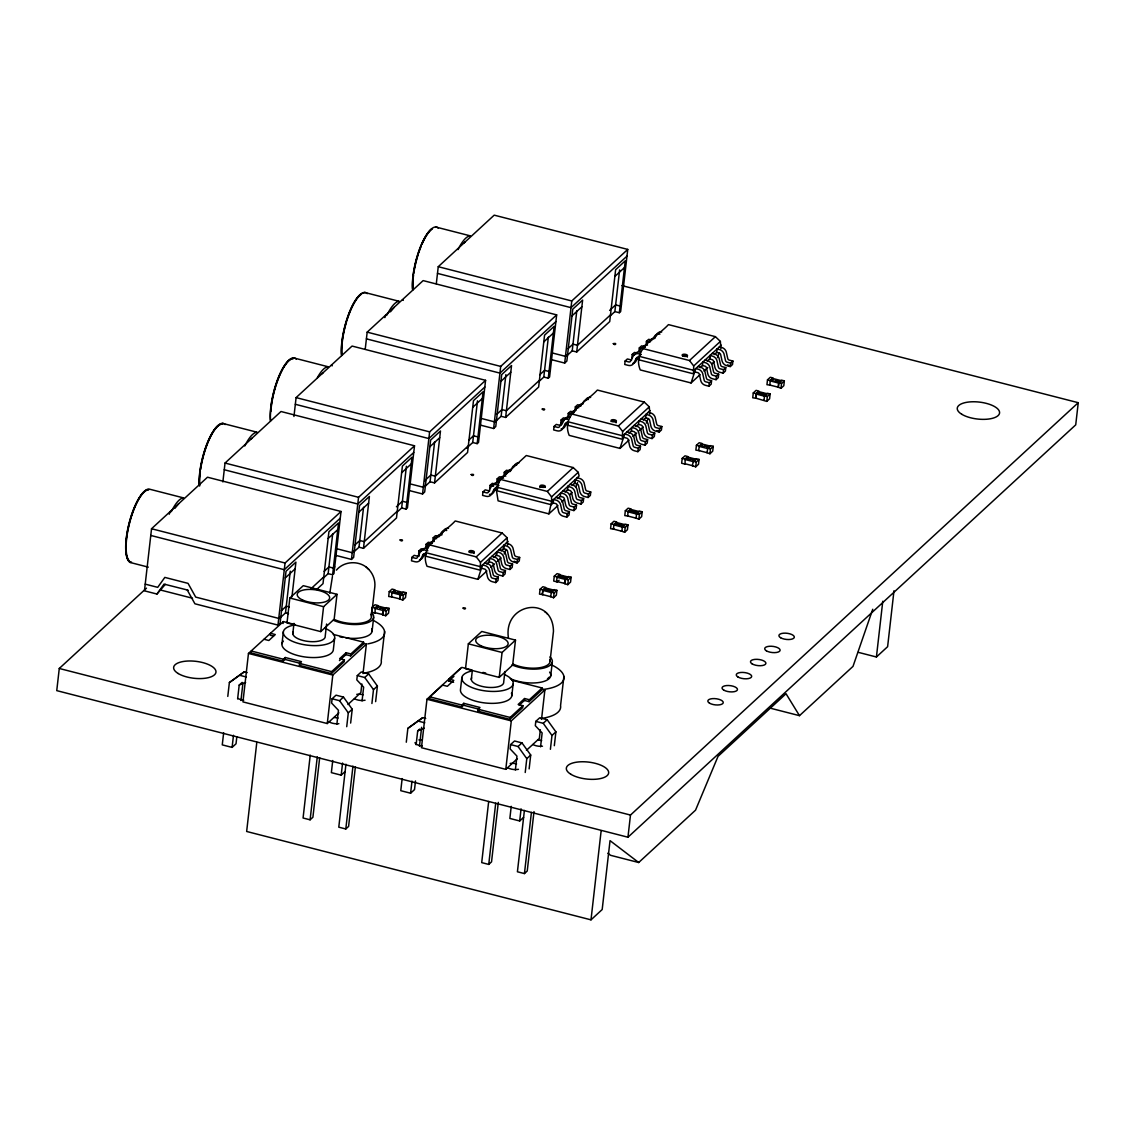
<?xml version="1.0" encoding="UTF-8"?>
<svg xmlns="http://www.w3.org/2000/svg" width="1135" height="1135" viewBox="0 0 1135 1135"><rect width="100%" height="100%" fill="white"/><g stroke="black" fill="none" stroke-linecap="round" stroke-linejoin="round"><path stroke-width="1.5" d="M146.486 588.157L59.275 668.472L56.75 690.633L627.953 837.219L1075.725 424.859L1078.25 402.698L621.98 285.609M323.347 578.07L328.157 573.643L332.612 574.792L333.945 573.572L341.025 511.474L207.492 477.211L151.537 528.74L144.457 590.838L156.942 594.045L165.313 584.355M222.871 481.921L225.028 463.052L280.983 411.508L414.516 445.785L407.437 507.87L406.103 509.104L401.648 507.955L396.839 512.382M223.652 732.756L222.261 744.872L232.107 747.397L236.023 743.794L236.818 736.87M227.794 696.408L229.369 682.561L244.224 671.849L247.203 672.615M232.107 747.397L233.484 735.281M237.626 698.933L239.201 685.086L242.138 682.376M240.946 700.522L242.918 683.213M295.114 624.605L283.31 621.583L248.466 653.434L242.947 701.898L327.277 723.548L338.897 712.837M256.808 742.333L246.65 831.473L590.995 919.847L602.188 909.532L610.034 840.638L638.693 862.515L695.542 810.163L718.044 756.336L786.03 693.726L799.48 715.66L853.009 666.373L872.744 609.254M293.951 416.474L296.093 397.605L352.063 346.061L485.581 380.324L478.516 442.423L477.182 443.643L472.727 442.508L466.712 448.041M187.289 590.072L194.922 603.792L277.976 625.101L285.055 563.003L341.025 511.474M283.083 623.498L283.31 621.583M282.005 643.63L283.367 631.698M279.338 618.575L285.509 612.886L290.262 571.189M289.836 598.017L286.999 622.945L320.737 631.613L334.158 619.242L337.01 594.314L303.272 585.66L289.836 598.017L323.574 606.686L337.01 594.314M283.381 659.251L251.332 651.022L251.105 652.951L283.154 661.18L283.381 659.251L285.268 657.505L301.484 661.677L299.597 663.408L299.37 665.337L331.42 673.566L344.175 661.804L344.402 659.889L339.649 658.669L346.104 652.724L350.857 653.944L363.611 642.183L333.264 634.394M291.95 596.84L295.909 562.137L286.034 571.217L280.132 623.129L277.976 625.101M283.154 661.18L285.041 659.435L285.268 657.505M292.787 633.741L293.979 623.356M320.737 631.613L323.574 606.686M328.157 573.643L332.711 533.72M310.238 755.13L303.073 818.009L310.11 819.811L312.905 817.243L319.673 757.783M329.774 593.236L332.441 576.495M326.596 624.037L325.22 636.153A16.316 6.54 6.5 0 1 307.727 641.374A16.316 6.54 6.5 0 1 293.128 632.053M332.612 574.792L338.528 522.909L328.909 531.762L323.007 583.645L316.651 589.491M310.11 819.811L317.275 756.861M365.215 349.282L367.173 332.144L423.142 280.6L556.661 314.877L549.581 376.976L548.262 378.196L543.807 377.047L538.997 381.474M334.655 638.182L333.293 650.1A25.864 10.357 6.5 0 1 302.364 656.555A25.864 10.357 6.5 0 1 283.381 641.105M331.42 673.566L331.633 671.636L344.402 659.889M327.277 723.548L332.796 675.07L366.378 644.155L363.001 643.29M350.644 723.08L352.219 709.233L343.479 697.089L336.031 695.173L332.101 698.777L331.619 703.076L338.457 710.326L336.882 724.173M336.215 555.497L351.467 559.413L358.546 497.314L414.516 445.785M332.739 760.521L331.363 772.637L341.195 775.162L345.111 771.559M339.436 660.584L345.891 654.64L346.104 652.724M354.063 551.738L359 547.198L363.555 507.246M345.891 654.64L350.644 655.86L350.857 653.944M359 547.198L363.484 548.347L369.4 496.449L359.525 505.529L353.623 557.441L351.467 559.413M341.195 775.162L342.571 763.046M346.714 726.698L348.303 712.851L352.219 709.233M345.948 764.224L338.783 827.174L345.806 828.976L348.601 826.408L355.368 767.019M375.628 701.629L377.402 686.051L368.662 673.892L361.214 671.977L357.298 675.595L356.801 679.893L363.64 687.129L362.065 700.976M363.611 642.183L363.399 644.112L350.644 655.86M361.852 683.965L360.859 692.62L347.948 704.509M363.03 673.58L366.378 644.155M345.806 828.976L352.971 766.097M372.223 607.31L371.67 612.162L375.174 613.07L375.032 608.034L377.827 605.466L375.018 604.742L372.223 607.31L375.032 608.034M371.443 616.447L374.834 586.681C375.458 579.999 372.848 573.062 367.839 568.564M372.053 631.415L373.642 617.553M371.911 703.501L373.486 689.654L377.402 686.051M382.24 614.532L385.716 615.766L388.525 613.198L389.078 608.346L386.269 607.622L383.46 610.204L382.325 614.461M382.949 614.716L383.488 610.587L386.127 608.161L377.7 605.991L375.061 608.417L383.488 610.587M385.716 615.766L386.269 610.928L389.078 608.346M384.581 631.429L381.247 660.613A38.789 15.521 6.5 0 1 364.463 673.069M400.513 594.91L392.072 592.754L394.71 590.328L403.152 592.484L400.513 594.91L400.045 598.968L391.532 596.882L392.043 592.371L394.838 589.789L392.029 589.079L389.234 591.647L388.681 596.499L392.313 596.982M401.648 507.955L406.401 466.272M406.103 509.104L412.019 457.221L402.4 466.074L396.498 517.957L363.484 548.347M399.35 598.798L402.741 600.103L405.535 597.521L406.089 592.683L403.28 591.959L400.485 594.541L400.045 598.968M436.294 283.835L438.252 266.697L494.207 215.153L627.74 249.416L620.661 311.515L619.341 312.735L614.872 311.6L610.077 316.027M402.741 600.103L403.294 595.251L406.089 592.683M419.382 555.753A2 1.731 47.4 0 1 417.893 556.263L414.133 555.313L411.891 557.37L411.494 560.832L415.07 561.754A5.817 5.037 47.4 0 0 420.532 559.527L423.171 554.405A2.015 1.745 47.4 0 1 425.072 553.625M408.983 490.476L422.546 493.966L429.626 431.867L485.581 380.324M418.602 554.291L418.999 550.83L421.241 548.773L423.568 549.368M425.143 486.291L430.08 481.751L434.634 441.799M425.71 547.751L426.107 544.289L428.349 542.218L431.825 543.112M486.858 570.99L477.821 579.318L427.015 566.28C418.503 545.183 443.572 533.62 455.22 520.965L502.152 533.01L507.146 537.763L507.643 544.928M430.08 481.751L434.563 482.9L440.479 430.988L430.605 440.082L424.689 491.98L422.546 493.966M402.145 778.567L400.769 790.684L410.6 793.209L414.516 789.605L415.509 780.951M406.287 742.219L407.862 728.372L422.717 717.66L425.696 718.427M432.818 541.196L433.215 537.735L435.457 535.677L437.784 536.273M410.6 793.209L411.991 781.093M416.119 744.744L417.708 730.883L419.666 729.081M419.453 746.319L421.624 727.28M460.555 668.316L426.973 699.245L421.454 747.71L505.784 769.346L517.404 758.648M453.574 682.277L448.822 681.057L449.049 679.141L453.801 680.347L447.346 686.306L442.593 685.086L429.824 696.833L429.612 698.763L461.661 706.977L463.548 705.246L463.761 703.317L479.991 707.474L478.09 709.219L477.878 711.148L509.913 719.363L522.682 707.616L522.894 705.686L518.142 704.466L524.611 698.522L529.364 699.742L542.119 687.994L511.757 680.206M472.727 442.508L477.48 400.825M477.182 443.643L483.099 391.774L473.479 400.627L467.563 452.496L434.563 482.9M461.86 677.51L460.498 689.442A25.864 10.357 6.5 0 0 487.553 703.203A25.864 10.357 6.5 0 0 511.417 693.159M489.71 490.774A2 1.731 47.4 0 1 488.972 490.802L485.212 489.852L482.971 491.923L482.574 495.385L486.149 496.293A5.817 5.037 47.4 0 0 491.611 494.08L494.25 488.958A2.015 1.745 47.4 0 1 496.151 488.178M468.344 643.829L465.506 668.756L499.23 677.411L512.665 665.039L515.503 640.112L481.765 631.457L468.344 643.829L502.067 652.483L515.503 640.112M461.661 706.977L461.874 705.062L463.761 703.317M480.062 425.029L493.626 428.505L500.691 366.406L556.661 314.877M489.682 488.83L490.079 485.369L492.32 483.311L495.796 484.205M477.821 579.318L482.545 564.946L485.454 565.712A5.831 5.051 47.4 0 1 489.426 569.841L490.987 576.722A2 1.731 47.4 0 0 492.363 578.141L496.108 579.12L498.35 577.062L494.59 576.083A2 1.731 47.4 0 1 493.228 574.665L491.668 567.784A5.831 5.051 47.4 0 0 487.695 563.655L484.773 562.889M494.988 421.979L501.145 416.29L505.898 374.593M471.295 679.539L472.273 670.884M496.79 482.29L497.187 478.828L499.428 476.771L501.741 477.367M496.477 490.66L496.875 487.199L500.393 479.381L526.299 455.518L573.232 467.563L578.212 472.316L579.105 476.019L551.681 501.273L548.9 513.871L498.095 500.833L496.477 490.66L551.284 504.734L553.227 502.947L553.61 499.485L556.533 500.265A5.831 5.051 47.4 0 1 560.506 504.394L562.066 511.275A2 1.731 47.4 0 0 563.428 512.679L567.188 513.658L569.429 511.601L565.67 510.622A2 1.731 47.4 0 1 564.308 509.218L562.747 502.337A5.831 5.051 47.4 0 0 558.775 498.194L555.852 497.428M501.145 416.29L505.628 417.439L511.544 365.541L501.684 374.621L495.768 426.533L493.626 428.505M486.816 564.109L489.256 561.853L489.653 558.392L492.562 559.172A5.831 5.051 47.4 0 1 496.534 563.301L498.095 570.181A2 1.731 47.4 0 0 499.471 571.586L503.216 572.565L505.458 570.508L501.698 569.529A2 1.731 47.4 0 1 500.336 568.124L498.776 561.243A5.831 5.051 47.4 0 0 494.803 557.115L491.881 556.334M503.897 475.749L504.295 472.288L506.536 470.216L508.849 470.812M496.86 551.752L496.477 555.214L493.98 557.512M482.148 568.408L484.503 569.018A2.015 1.745 47.4 0 1 486.135 570.692L487.497 576.85A5.817 5.037 47.4 0 0 492.15 581.659L495.725 582.581L496.108 579.12M498.35 577.062L497.953 580.524L495.725 582.581M503.968 545.211L503.585 548.673L501.145 550.915M489.256 561.853L491.611 562.463A2.015 1.745 47.4 0 1 493.243 564.152L494.605 570.309A5.817 5.037 47.4 0 0 499.258 575.119L502.833 576.041L503.216 572.565M505.458 570.508L505.061 573.97L502.833 576.041M510.324 566.024L506.565 565.046A2 1.731 47.4 0 1 505.203 563.641L503.642 556.76A5.831 5.051 47.4 0 0 499.67 552.631L496.761 551.851L496.364 555.313L498.719 555.923A2.015 1.745 47.4 0 1 500.351 557.611L501.713 563.755A5.817 5.037 47.4 0 0 506.366 568.578L509.941 569.486L510.324 566.024L512.566 563.967L508.806 562.988A2 1.731 47.4 0 1 507.444 561.57L505.884 554.689A5.831 5.051 47.4 0 0 501.911 550.56L498.989 549.794M499.23 677.411L502.067 652.483M512.566 563.967L512.169 567.429L509.941 569.486M488.674 801.48L481.708 862.614L488.745 864.416L491.54 861.848L498.308 802.388M508.409 637.842C503.174 602.997 552.901 594.626 553.469 631.273L550.078 661.052M517.432 559.484L513.673 558.505A2 1.731 47.4 0 1 512.311 557.086L510.75 550.205A5.831 5.051 47.4 0 0 506.777 546.077L503.869 545.311L503.472 548.773L505.827 549.383A2.015 1.745 47.4 0 1 507.459 551.057L508.82 557.214A5.817 5.037 47.4 0 0 513.474 562.024L517.049 562.946L517.432 559.484L519.674 557.413L515.914 556.434A2 1.731 47.4 0 1 514.552 555.029L512.992 548.148A5.831 5.051 47.4 0 0 509.019 544.02L506.097 543.239M504.905 671.565L503.713 681.965A16.316 6.54 6.5 0 1 486.22 687.172A16.316 6.54 6.5 0 1 471.635 677.865M519.674 557.413L519.277 560.889L517.049 562.946M543.807 377.047L548.347 337.123M488.745 864.416L495.711 803.211M511.786 695.911L513.148 683.994M548.262 378.196L554.164 326.312L544.559 335.166L538.643 387.049L505.628 417.439M509.913 719.363L510.14 717.448L522.894 705.686M505.784 769.346L511.303 720.881L544.885 689.952L541.509 689.087M529.137 768.892L530.712 755.045L521.972 742.9L514.524 740.985L510.608 744.588L510.112 748.887L516.964 756.123L515.375 769.97M561.272 425.086A2 1.731 47.4 0 1 560.052 425.355L556.292 424.405L554.05 426.462L553.653 429.924L557.228 430.846A5.817 5.037 47.4 0 0 562.676 428.619L565.329 423.497A2.015 1.745 47.4 0 1 567.23 422.717M511.232 806.332L509.856 818.448L519.702 820.974L523.618 817.37M519.22 705.204L524.384 700.451L524.611 698.522M551.142 359.568L564.691 363.058L571.77 300.959L627.74 249.416M550.163 596.442L553.554 597.748L556.349 595.18L556.902 590.328L554.093 589.604L551.298 592.186L550.787 596.698L542.346 594.527L542.87 590.016L545.665 587.448L542.856 586.724L540.047 589.292L539.508 594.144L543.126 594.641M524.384 700.451L529.137 701.671L529.364 699.742M560.761 423.383L561.158 419.922L563.4 417.864L565.712 418.46M542.885 590.399L551.326 592.569L553.965 590.143L545.524 587.973L542.885 590.399L542.346 594.527M567.287 355.383L572.224 350.843L576.779 310.891M519.702 820.974L521.078 808.858M525.221 772.495L526.796 758.648L530.712 755.045M567.869 416.843L568.266 413.381L570.508 411.31L573.984 412.204M629.017 440.096L619.98 448.41L569.174 435.372C560.662 414.275 585.731 402.712 597.379 390.057L644.311 402.102L649.291 406.855L649.788 414.02M524.398 810.447L517.418 871.779L524.441 873.581L527.236 870.999L534.003 811.61M557.895 498.648L560.335 496.406L560.718 492.945L563.641 493.711A5.831 5.051 47.4 0 1 567.613 497.839L569.174 504.734A2 1.731 47.4 0 0 570.536 506.139L574.296 507.118L576.537 505.061L572.778 504.082A2 1.731 47.4 0 1 571.416 502.663L569.855 495.782A5.831 5.051 47.4 0 0 565.883 491.654L562.96 490.887M572.224 350.843L576.708 351.992L582.624 300.08L572.764 309.174L566.847 361.072L564.691 363.058M554.32 745.695L555.895 731.848L547.155 719.703L539.707 717.788L535.791 721.392L535.309 725.691L542.147 732.94L540.572 746.787M557.342 581.546L556.561 581.446L557.086 576.935L559.881 574.353L557.072 573.629L554.263 576.211L553.71 581.049L557.228 581.957L559.101 580.24M542.119 687.994L541.892 689.924L529.137 701.671M553.554 597.748L554.107 592.91L556.902 590.328M574.977 410.288L575.374 406.827L577.601 404.769L581.092 405.663M565.06 492.051L567.543 489.752L567.94 486.291M540.345 729.777L539.352 738.431L526.441 750.32M541.523 719.391L544.885 689.952M524.441 873.581L531.407 812.447M553.227 502.947L555.582 503.557A2.015 1.745 47.4 0 1 557.214 505.245L558.562 511.388A5.817 5.037 47.4 0 0 563.23 516.212L566.791 517.12L567.188 513.658M550.702 676.006L552.277 662.159M569.429 511.601L569.032 515.063L566.791 517.12M575.048 479.75L574.65 483.212L572.224 485.454M564.294 583.433L567.77 584.667L570.565 582.085L571.118 577.233L568.309 576.509L565.514 579.091L564.379 583.347M565.003 583.603L565.542 579.474L568.181 577.048L559.739 574.892L557.101 577.318L565.542 579.474M560.335 496.406L562.69 497.016A2.015 1.745 47.4 0 1 564.322 498.691L565.67 504.848A5.817 5.037 47.4 0 0 570.337 509.658L573.899 510.58L574.296 507.118M576.537 505.061L576.14 508.523L573.899 510.58M567.77 584.667L568.323 579.815L571.118 577.233M550.404 749.313L551.979 735.466L555.895 731.848M567.429 489.866L569.798 490.462A2.015 1.745 47.4 0 1 571.416 492.15L572.778 498.308A5.817 5.037 47.4 0 0 577.445 503.117L581.006 504.039L581.404 500.578L583.645 498.506L579.886 497.527A2 1.731 47.4 0 1 578.524 496.123L576.963 489.242A5.831 5.051 47.4 0 0 572.991 485.113L570.068 484.333M583.645 498.506L583.248 501.968L581.006 504.039M563.896 676.403L560.562 705.601A38.789 15.521 6.5 0 1 540.913 718.498M588.512 494.023L584.752 493.044A2 1.731 47.4 0 1 583.39 491.639L581.829 484.758A5.831 5.051 47.4 0 0 577.857 480.63L574.934 479.85L574.537 483.311L576.906 483.921A2.015 1.745 47.4 0 1 578.524 485.61L579.886 491.753A5.817 5.037 47.4 0 0 584.553 496.577L588.114 497.485L588.512 494.023L590.753 491.966L586.994 490.987A2 1.731 47.4 0 1 585.632 489.582L584.071 482.687A5.831 5.051 47.4 0 0 580.098 478.559L577.176 477.792M590.753 491.966L590.356 495.427L588.114 497.485M614.872 311.6L619.625 269.917M619.341 312.735L625.243 260.866L615.624 269.719L609.722 321.588L576.708 351.992M631.684 359.894A2 1.731 47.4 0 1 631.117 359.909L627.357 358.958L625.13 361.015L624.732 364.477L628.293 365.385A5.817 5.037 47.4 0 0 633.756 363.172L636.409 358.05A2.015 1.745 47.4 0 1 638.31 357.27M621.228 530.996L624.633 532.301L627.428 529.719L627.981 524.881L625.172 524.157L622.377 526.725L621.852 531.251L613.425 529.08L613.936 524.569L616.745 521.986L613.922 521.263L611.127 523.845L610.573 528.697L614.205 529.194M631.84 357.936L632.223 354.46L634.465 352.403L636.792 352.999M619.98 448.41L624.69 434.038L627.612 434.804A5.831 5.051 47.4 0 1 631.585 438.933L633.146 445.814A2 1.731 47.4 0 0 634.508 447.233L638.267 448.212L640.509 446.154L636.749 445.175A2 1.731 47.4 0 1 635.387 443.757L633.827 436.876A5.831 5.051 47.4 0 0 629.84 432.747L626.931 431.981M638.948 351.382L639.331 347.92L641.573 345.863L645.063 346.757M700.096 374.635L691.059 382.963L640.239 369.925C631.741 348.828 656.796 337.265 668.458 324.61L715.39 336.655L720.37 341.408L720.867 348.573M628.974 433.201L631.4 430.959L631.798 427.498L634.72 428.264A5.831 5.051 47.4 0 1 638.693 432.392L640.253 439.273A2 1.731 47.4 0 0 641.615 440.692L645.375 441.671L647.617 439.6L643.857 438.621A2 1.731 47.4 0 1 642.495 437.216L640.934 430.335A5.831 5.051 47.4 0 0 636.948 426.207L634.039 425.426M635.444 517.9L638.849 519.206L641.644 516.624L642.197 511.786L639.388 511.062L636.593 513.644L636.068 518.156L627.641 515.985L628.152 511.474L630.961 508.891L628.137 508.182L625.342 510.75L624.789 515.602L628.421 516.099M624.633 532.301L625.186 527.449L627.981 524.881M646.056 344.841L646.439 341.38L648.681 339.308L651.008 339.904M639.019 420.844L638.508 424.405L640.878 425.015A2.015 1.745 47.4 0 1 642.495 426.703L643.857 432.846A5.817 5.037 47.4 0 0 648.511 437.67L652.086 438.578L654.327 436.521L654.725 433.059L650.965 432.08A2 1.731 47.4 0 1 649.603 430.662L648.042 423.781A5.831 5.051 47.4 0 0 644.056 419.652L641.147 418.886M624.293 437.5L626.662 438.11A2.015 1.745 47.4 0 1 628.279 439.784L629.641 445.941A5.817 5.037 47.4 0 0 634.295 450.751L637.87 451.673L638.267 448.212M640.509 446.154L640.112 449.616L637.87 451.673M646.127 414.303L645.616 417.864L647.986 418.474A2.015 1.745 47.4 0 1 649.603 420.149L650.965 426.306A5.817 5.037 47.4 0 0 655.619 431.116L659.194 432.038L661.435 429.981L661.833 426.519L658.073 425.54A2 1.731 47.4 0 1 656.711 424.121L655.15 417.24A5.831 5.051 47.4 0 0 651.164 413.112L648.255 412.345M631.4 430.959L633.77 431.555A2.015 1.745 47.4 0 1 635.387 433.244L636.749 439.401A5.817 5.037 47.4 0 0 641.403 444.211L644.978 445.133L645.375 441.671M590.995 919.847L601.153 830.706M647.617 439.6L647.22 443.061L644.978 445.133M638.849 519.206L639.402 514.354L642.197 511.786M652.086 438.578L652.483 435.116L654.725 433.059M659.194 432.038L659.591 428.576L661.833 426.519M627.953 837.219L630.478 815.058L1078.25 402.698M682.206 458.384L681.653 463.236L685.171 464.144L685.015 459.108L687.81 456.54L685.001 455.816L682.206 458.384L685.015 459.108M691.059 382.963L695.769 368.577L698.678 369.357A5.831 5.051 47.4 0 1 702.664 373.486L704.225 380.367A2 1.731 47.4 0 0 705.587 381.771L709.347 382.75L711.574 380.693L707.829 379.714A2 1.731 47.4 0 1 706.452 378.31L704.892 371.429A5.831 5.051 47.4 0 0 700.919 367.3L698.011 366.52M700.04 367.74L702.48 365.498L702.877 362.037L705.786 362.817A5.831 5.051 47.4 0 1 709.772 366.945L711.333 373.826A2 1.731 47.4 0 0 712.695 375.231L716.455 376.21L718.682 374.153L714.937 373.174A2 1.731 47.4 0 1 713.56 371.755L712 364.874A5.831 5.051 47.4 0 0 708.027 360.746L705.119 359.979M692.236 465.605L695.712 466.84L698.507 464.272L699.061 459.42L696.252 458.696L693.442 461.278L692.307 465.534M706.523 452.454L709.928 453.759L712.723 451.177L713.277 446.325L710.467 445.615L707.658 448.183L707.148 452.695L698.72 450.538L699.231 446.027L702.026 443.445L699.217 442.721L696.422 445.303L695.869 450.141L699.5 450.638M695.712 466.84L696.266 462.002L699.061 459.42M710.099 355.383L709.701 358.844L707.204 361.143M695.372 372.039L697.741 372.649A2.015 1.745 47.4 0 1 699.359 374.337L700.721 380.48A5.817 5.037 47.4 0 0 705.374 385.304L708.949 386.212L709.347 382.75M711.574 380.693L711.191 384.155L708.949 386.212M717.207 348.842L716.696 352.403L719.065 353.013A2.015 1.745 47.4 0 1 720.682 354.702L722.044 360.845A5.817 5.037 47.4 0 0 726.698 365.669L730.273 366.577L732.515 364.519L732.898 361.058L729.138 360.079A2 1.731 47.4 0 1 727.776 358.674L726.216 351.793A5.831 5.051 47.4 0 0 722.243 347.665L719.335 346.884M702.48 365.498L704.849 366.108A2.015 1.745 47.4 0 1 706.467 367.797L707.829 373.94A5.817 5.037 47.4 0 0 712.482 378.764L716.057 379.672L716.455 376.21M718.682 374.153L718.299 377.615L716.057 379.672M709.928 453.759L710.482 448.907L713.277 446.325M723.562 369.669L719.803 368.691A2 1.731 47.4 0 1 718.441 367.272L716.88 360.391A5.831 5.051 47.4 0 0 712.894 356.262L709.985 355.496L709.588 358.958L711.957 359.568A2.015 1.745 47.4 0 1 713.574 361.242L714.937 367.399A5.817 5.037 47.4 0 0 719.59 372.209L723.165 373.131L723.562 369.669L725.79 367.598L722.044 366.619A2 1.731 47.4 0 1 720.668 365.215L719.108 358.334A5.831 5.051 47.4 0 0 715.135 354.205L712.227 353.425M725.79 367.598L725.407 371.06L723.165 373.131M730.273 366.577L730.67 363.115L732.898 361.058M756.279 398.357L756.094 393.661L758.889 391.078L756.08 390.355L753.285 392.937L752.732 397.789L756.364 398.286M756.123 394.044L764.55 396.2L767.189 393.774L758.747 391.618L756.123 394.044L755.655 398.101L766.778 401.393L769.587 398.811L770.14 393.973L767.317 393.249L764.522 395.817L764.011 400.343M778.766 383.119L770.339 380.949L772.963 378.522L781.405 380.693L778.766 383.119L778.298 387.177L769.8 385.077L770.31 380.565L773.105 377.998L770.296 377.274L767.501 379.842L766.948 384.694L770.58 385.191M766.778 401.393L767.331 396.541L770.14 393.973M777.603 386.992L780.994 388.298L783.803 385.73L784.356 380.878L781.533 380.154L778.738 382.736L778.298 387.177M780.994 388.298L781.547 383.46L784.356 380.878M858.23 652.327L876.419 656.995L882.775 601.238M893.983 590.767L887.613 646.695L876.419 656.995M398.711 592.498L396.498 592.867M760.776 394.37L762.777 393.632L761.301 393.292M504.224 554.022L505.926 549.482M575.871 487.057L577.573 482.503M646.368 423.114L648.085 418.574M717.448 357.667L719.15 353.113M169.214 514.198L170.335 511.431M384.85 317.601L385.971 314.835M425.809 548.347L427.356 545.41A5.831 5.051 47.4 0 1 432.024 543.509M428.051 546.29L429.598 543.353A5.831 5.051 47.4 0 1 434.265 541.438M424.745 553.625L422.773 557.469A5.817 5.037 47.4 0 1 419.496 559.796M432.917 541.806L434.464 538.87A5.831 5.051 47.4 0 1 438.578 536.898M439.373 536.543L441.572 532.329A5.831 5.051 47.4 0 1 446.239 530.414L446.708 530.513M441.614 534.471L443.813 530.258A5.831 5.051 47.4 0 1 448.481 528.357M496.889 482.9L498.435 479.963A5.831 5.051 47.4 0 1 503.103 478.048L503.571 478.147M498.464 482.12L500.677 477.906A5.831 5.051 47.4 0 1 505.345 475.991L505.799 476.09M496.492 486.887L493.838 492.022A5.817 5.037 47.4 0 1 491.1 494.236M503.997 476.345L505.543 473.423A5.831 5.051 47.4 0 1 510.211 471.507M506.238 474.288L507.785 471.351A5.831 5.051 47.4 0 1 511.332 469.393M510.452 471.082L512.651 466.868A5.831 5.051 47.4 0 1 516.751 464.896M561.782 424.49L564.648 418.985A5.831 5.051 47.4 0 1 569.302 417.084L569.77 417.169M567.301 418.716L569.515 414.502A5.831 5.051 47.4 0 1 574.182 412.601M567.571 421.44L564.918 426.561A5.817 5.037 47.4 0 1 561.116 428.945M575.076 410.898L576.623 407.962A5.831 5.051 47.4 0 1 580.723 405.99M582.184 404.358L583.731 401.421A5.831 5.051 47.4 0 1 588.384 399.506M639.048 351.992L640.58 349.055A5.831 5.051 47.4 0 1 645.247 347.14M637.983 357.27L635.997 361.114A5.817 5.037 47.4 0 1 632.72 363.441M646.155 345.451L647.688 342.515A5.831 5.051 47.4 0 1 651.802 340.543M653.263 338.897L654.796 335.96A5.831 5.051 47.4 0 1 659.463 334.059L659.932 334.144M654.838 338.116L657.037 333.903A5.831 5.051 47.4 0 1 661.705 331.988M422.263 550.276L422.49 549.893A5.831 5.051 47.4 0 1 427.157 547.992L427.625 548.077M436.478 537.181L436.705 536.812A5.831 5.051 47.4 0 1 441.373 534.897L441.841 534.996M493.342 484.829L493.569 484.446A5.831 5.051 47.4 0 1 498.237 482.531L498.691 482.63M514.666 465.18L514.893 464.811A5.831 5.051 47.4 0 1 518.993 462.839M571.529 412.828L571.756 412.445A5.831 5.051 47.4 0 1 575.856 410.473M578.637 406.273L578.85 405.904A5.831 5.051 47.4 0 1 582.964 403.932M585.745 399.733L585.958 399.35A5.831 5.051 47.4 0 1 590.626 397.449M635.501 353.921L635.713 353.538A5.831 5.051 47.4 0 1 640.381 351.623L640.849 351.722M649.702 340.826L649.929 340.443A5.831 5.051 47.4 0 1 654.597 338.542M156.942 594.045L164.064 584.114L188.126 590.2M174.79 508.409L178.606 503.812M250.878 439.231L252.098 438.124M321.957 373.784L323.163 372.677M390.44 311.813L394.242 307.216M464.116 242.876L465.322 241.769M336.4 570.139C344.345 560.548 360.363 560.222 368.762 569.387M340.259 518.17L284.289 569.713L150.771 535.45M413.75 452.482L357.78 504.025L224.262 469.748M484.829 387.035L428.86 438.564L295.327 404.301M555.895 321.574L499.939 373.117L366.406 338.854M626.974 256.127L571.004 307.656L437.486 273.393M285.282 577.928L295.143 568.834M328.143 538.472L337.762 529.619M358.773 512.24L368.634 503.145M401.634 472.784L411.253 463.931M429.839 446.779L439.713 437.699M472.713 407.323L482.332 398.47M500.918 381.332L510.778 372.237M543.793 341.876L553.412 333.023M571.997 315.87L581.858 306.791M614.872 276.415L624.477 267.562M281.338 610.729L286.275 606.189L289.269 606.955M324.113 571.373L328.923 566.947L333.378 568.082L334.711 566.862M354.829 545.041L359.767 540.501L364.25 541.65L397.25 511.247M396.413 506.792L402.414 501.259L406.869 502.394L408.203 501.173M424.674 480.729L430.846 475.04L435.329 476.189L468.329 445.8M468.684 440.224L473.494 435.797L477.948 436.947L479.268 435.726M496.988 414.133L501.911 409.593L506.394 410.742L539.409 380.338M539.763 374.777L544.573 370.351L549.028 371.485L550.347 370.265M568.053 348.686L572.991 344.132L577.474 345.295L610.488 314.892M609.637 310.423L615.638 304.889L620.093 306.039L621.427 304.818M280.884 616.433L278.742 618.405L195.688 597.095L188.041 583.362L164.83 577.403L157.708 587.348L145.223 584.142M311.075 588.639L323.773 576.935M354.375 550.73L352.233 552.717L336.981 548.801M425.455 485.283L423.312 487.255L409.749 483.78M496.534 419.822L494.392 421.809L480.829 418.318M567.613 354.375L565.457 356.347L551.908 352.871M229.369 682.561L244.224 671.849M640.949 354.517L639.019 356.291L693.84 370.365L721.264 345.111M394.441 592.356L395.406 591.463M374.522 612.559L383.034 614.645M380.154 607.523L381.984 607.991L379.572 608.686L381.715 608.019M397.931 593.25L396.228 592.896L398.896 592.399M383.758 608.53L382.509 609.467L383.474 609.58M429.314 544.828L476.246 556.874L502.152 533.01M500.393 479.381L547.325 491.427L573.232 467.563M571.458 413.92L618.391 425.966L644.311 402.102M642.538 348.473L689.47 360.519L715.39 336.655M425.398 556.122L480.219 570.181L480.474 562.322L507.146 537.763M482.971 491.923L486.731 492.874A2 1.731 47.4 0 0 488.334 492.221L491.327 486.504A5.831 5.051 47.4 0 1 495.995 484.588L498.918 485.326L496.875 487.199L551.681 501.273L551.553 496.875L578.212 472.316M567.557 425.214L622.363 439.273L622.618 431.413L649.291 406.855M638.622 359.752L693.442 373.826L693.698 365.967L720.37 341.408M508.026 541.466L480.616 566.72L425.795 552.66M650.185 410.558L622.76 435.812L567.94 421.752M636.139 426.604L638.622 424.306M643.304 420.007L645.73 417.765M714.369 354.546L716.809 352.304M332.101 698.777L339.549 700.692L343.479 697.089M357.298 675.595L364.746 677.496L368.662 673.892M490.746 567.429L494.619 563.868M497.201 561.485L501.074 557.909M548.9 513.871L557.938 505.543M561.811 501.982L564.393 499.599M569.557 494.846L572.139 492.462M632.89 436.521L636.763 432.96M639.346 430.576L643.219 427.015M703.97 371.074L707.843 367.499M711.716 363.938L714.298 361.554M700.139 445.601L701.898 443.984L710.326 446.14L707.687 448.566L699.259 446.41M449.049 679.141L461.803 667.38L471.933 669.976M556.561 581.446L565.074 583.532M684.504 463.633L692.932 465.79M448.822 681.057L453.929 676.361M562.322 576.523L563.769 576.906C558.193 576.736 564.733 578.183 561.995 577.616M618.859 525.25L620.888 524.512L619.072 524.044M551.411 590.47L550.347 591.434L551.454 591.548L550.631 591.392L551.596 590.512M565.627 577.374L564.563 578.353L565.613 578.481M622.477 525.008L621.427 525.987L622.519 526.101L621.71 525.945L622.675 525.065M636.692 511.928L635.643 512.892L636.692 513.02M693.556 459.562L692.492 460.54L693.598 460.64L692.79 460.484L693.74 459.604M707.772 446.466L706.708 447.445L707.687 447.559M764.635 394.1L763.571 395.079L764.536 395.207M778.851 381.019L777.787 381.984L778.894 382.098L778.085 381.942L779.036 381.062M564.847 578.297L565.812 577.417M635.926 512.85L636.891 511.97M707.006 447.403L707.956 446.509M763.869 395.037L764.82 394.157M407.862 728.372L422.717 717.66M477.878 711.148L479.764 709.403L463.548 705.246M547.467 678.843L549.326 677.127M510.608 744.588L518.057 746.504L521.972 742.9M535.791 721.392L543.239 723.307L547.155 719.703M659.265 430.733L656.668 430.647M633.302 511.133L634.848 511.445L632.493 511.984L635.103 511.431L633.287 510.963M239.201 685.086L245.642 682.348M417.708 730.883L424.149 728.159M708.708 446.693L707.204 446.239M694.492 459.788L692.988 459.32M623.427 525.235L621.909 524.781M384.51 608.715L383.006 608.246M776.993 380.537L774.85 381.218L777.262 380.523L775.432 380.055M705.913 445.998L703.913 446.736M691.697 459.093L689.697 459.817M620.632 524.54L618.618 525.278M549.553 590.001L547.41 590.668L549.808 589.973L547.992 589.505M559.952 575.913L558.817 576.722L560.108 577.02L558.548 576.608L561.087 576.282L560.151 575.856M773.176 379.558C771.474 381.474 772.935 379.714 773.503 379.615M758.96 392.554C756.279 393.405 761.117 392.838 759.159 392.582M702.097 444.92C699.642 445.913 703.913 444.963 702.423 445.062M687.881 458.015C685.285 458.909 689.768 458.114 688.207 458.157M631.017 510.381C628.62 511.417 632.762 510.367 631.344 510.523M545.736 588.923C543.126 589.789 547.808 589.15 545.935 588.952M400.315 593.945C402.953 593.038 398.541 593.945 399.988 593.804M778.284 380.778L779.674 381.232M550.83 590.228L552.234 590.682M395.207 592.626L393.802 592.186M729.152 365.541L727.436 364.86M515.914 561.91L514.212 561.229M378.097 606.97C376.238 608.729 377.558 607.452 378.225 607.083M761.003 394.342L763.046 393.604L761.216 393.136M704.154 446.708L706.183 445.97L704.367 445.502M689.938 459.803L691.967 459.065L690.151 458.597M567.528 419.241L567.074 419.141A5.831 5.051 47.4 0 0 562.407 421.057L559.413 426.76A2 1.731 47.4 0 1 557.81 427.413L554.05 426.462M435.641 226.972L470.344 235.867A38.023 11.407 -75.6 0 0 458.029 249.615M438.252 266.697L571.77 300.959M717.093 348.942L720.001 349.722A5.831 5.051 47.4 0 1 723.988 353.85L725.549 360.731A2 1.731 47.4 0 0 726.911 362.136L730.67 363.115M646.439 341.38L649.929 342.273M767.501 379.842L770.31 380.565M778.738 382.736L781.547 383.46M639.331 347.92L641.658 348.516M641.062 354.418L638.14 353.694A5.831 5.051 47.4 0 0 633.472 355.595L630.478 361.313A2 1.731 47.4 0 1 628.889 361.966L625.13 361.015M632.223 354.46L634.55 355.056M364.562 292.419L399.265 301.328A38.023 11.407 -75.6 0 0 386.964 315.062M753.285 392.937L756.094 393.661M764.522 395.817L767.331 396.541M367.173 332.144L500.691 366.406M646.014 414.403L648.922 415.169A5.831 5.051 47.4 0 1 652.909 419.297L654.469 426.178A2 1.731 47.4 0 0 655.831 427.597L659.591 428.576M638.906 420.943L641.828 421.723A5.831 5.051 47.4 0 1 645.801 425.852L647.361 432.733A2 1.731 47.4 0 0 648.723 434.137L652.483 435.116M575.374 406.827L578.85 407.72M696.422 445.303L699.231 446.027M707.658 448.183L710.482 448.907M568.266 413.381L570.579 413.977M561.158 419.922L563.471 420.517M293.483 357.865L328.185 366.775A38.023 11.407 -75.6 0 0 317.374 377.643M693.442 461.278L696.266 462.002M296.093 397.605L429.626 431.867M567.826 486.404L570.749 487.17A5.831 5.051 47.4 0 1 574.721 491.299L576.282 498.18A2 1.731 47.4 0 0 577.644 499.599L581.404 500.578M504.295 472.288L506.607 472.884M625.342 510.75L628.152 511.474M636.593 513.644L639.402 514.354M497.187 478.828L499.499 479.424M490.079 485.369L493.555 486.262M222.403 423.327L257.106 432.236A38.023 11.407 -75.6 0 0 244.805 445.97M611.127 523.845L613.936 524.569M622.377 526.725L625.186 527.449M225.028 463.052L358.546 497.314M433.215 537.735L436.691 538.628M562.208 576.41L564.024 576.878L561.868 577.573M554.263 576.211L557.086 576.935M565.514 579.091L568.323 579.815M426.107 544.289L429.598 545.169M427.838 550.773L424.916 550.049A5.831 5.051 47.4 0 0 420.248 551.965L417.254 557.668A2 1.731 47.4 0 1 415.651 558.321L411.891 557.37M418.999 550.83L421.326 551.426M540.047 589.292L542.87 590.016M551.298 592.186L554.107 592.91M151.537 528.74L285.055 563.003M389.234 591.647L392.043 592.371M400.485 594.541L403.294 595.251M771.374 708.453L799.48 715.66M383.46 610.204L386.269 610.928M148.33 567.145L131.802 562.903A38.023 11.407 -75.6 0 1 128.61 526.03A38.023 11.407 -75.6 0 1 148.912 489.015L183.615 497.924A38.023 11.407 -75.6 0 0 171.314 511.658M285.509 612.886L288.503 613.652M161.142 590.186L192.524 598.23M273.492 636.068L270.329 635.26L270.541 633.33L275.294 634.55L268.839 640.495L264.086 639.275M285.041 659.435L301.272 663.592M299.597 663.408L331.633 671.636M429.824 696.833L461.874 705.062M478.09 709.219L510.14 717.448M248.466 653.434L332.796 675.07M426.973 699.245L511.303 720.881M240.308 675.453L246.267 676.985M418.801 721.264L424.76 722.796M59.275 668.472L630.478 815.058M638.693 862.515L610.573 855.308L607.849 853.222M544.828 611.708L545.623 612.403M546.474 613.17L547.396 613.978M366.194 567.103L366.974 567.812M402.471 299.64L403.28 300.378M331.392 365.101L332.214 365.839M689.47 360.519L693.698 365.967M618.391 425.966L622.618 431.413M547.325 491.427L551.553 496.875M476.246 556.874L480.474 562.322M543.239 723.307L551.979 735.466M518.057 746.504L526.796 758.648M364.746 677.496L373.486 689.654M339.549 700.692L348.303 712.851M542.473 746.22A7.604 3.05 6.5 0 1 532.939 744.503M537.777 740.048A7.604 3.05 6.5 0 1 541.665 740.602M422.263 746.007A7.604 3.05 6.5 0 1 414.984 742.687M418.872 739.921A7.604 3.05 6.5 0 1 421.383 739.836M518.454 769.317A7.604 3.05 6.5 0 1 507.842 767.785M510.168 763.429A7.604 3.05 6.5 0 1 516.567 763.883M365.059 700.224A7.604 3.05 6.5 0 1 354.432 698.706M356.773 694.336A7.604 3.05 6.5 0 1 363.172 694.79M243.755 700.196A7.604 3.05 6.5 0 1 238.038 698.493M338.868 723.69A7.604 3.05 6.5 0 1 329.334 721.988M334.187 717.519A7.604 3.05 6.5 0 1 338.074 718.072M372.805 620.178A38.789 15.521 6.5 0 1 367.783 643.871M550.631 664.472A38.789 15.521 6.5 0 1 542.743 689.484M324.865 628.265A25.864 10.357 6.5 0 1 327.391 643.971A25.864 10.357 6.5 0 1 289.127 639.658A25.864 10.357 6.5 0 1 294.944 624.888M469.308 552.22A2.696 1.078 6.5 0 1 472.444 552.163A2.696 1.078 6.5 0 1 474.118 553.454M426.292 554.533A5.817 5.037 47.4 0 1 422.731 555.313M539.877 487.525A2.696 1.078 6.5 0 1 541.806 486.504A2.696 1.078 6.5 0 1 544.984 487.426M497.768 488.759A5.817 5.037 47.4 0 1 494.363 489.923M490.575 494.349A5.817 5.037 47.4 0 1 489.497 494.406M611.112 421.525A2.696 1.078 6.5 0 1 614.588 421.255A2.696 1.078 6.5 0 1 616.092 422.802M568.011 423.908A5.817 5.037 47.4 0 1 564.875 424.419M682.532 355.865A2.696 1.078 6.5 0 1 685.668 355.794A2.696 1.078 6.5 0 1 687.342 357.099M643.148 346.572A5.831 5.051 47.4 0 1 647.489 345.083M639.516 358.178A5.817 5.037 47.4 0 1 635.955 358.958M371.741 628.818A24.332 9.747 6.5 0 1 346.005 637.913M342.869 637.43A24.332 9.747 6.5 0 1 339.833 636.778M371.372 612.361A24.332 9.747 6.5 0 1 363.966 623.711A24.332 9.747 6.5 0 1 333.293 620.207M370.62 614.078A22.062 8.825 6.5 0 1 360.731 623.172A22.062 8.825 6.5 0 1 334.215 619.384M549.595 672.104A24.332 9.747 6.5 0 1 539.735 682.405A24.332 9.747 6.5 0 1 510.353 678.659M550.007 656.952A24.332 9.747 6.5 0 1 542.601 668.316A24.332 9.747 6.5 0 1 511.928 664.812M549.851 659.875A22.062 8.825 6.5 0 1 538.118 667.933A22.062 8.825 6.5 0 1 512.85 663.989M485.695 672.998A16.316 6.54 6.5 0 1 482.985 672.402M504.664 674.63A25.864 10.357 6.5 0 1 505.898 689.782A25.864 10.357 6.5 0 1 468.741 686.079A25.864 10.357 6.5 0 1 470.755 671.253M129.262 560.917A37.271 11.18 -75.6 0 1 130.965 518.071M131.433 516.553A37.271 11.18 -75.6 0 1 148.784 489.752M131.504 562.052A37.271 11.18 -75.6 0 1 128.439 525.803A37.271 11.18 -75.6 0 1 148.345 489.639M199.774 485.837A37.271 11.18 -75.6 0 1 200.327 471.408M200.569 469.592A37.271 11.18 -75.6 0 1 222.276 424.064M199.334 485.723A37.271 11.18 -75.6 0 1 206.017 446.268A37.271 11.18 -75.6 0 1 221.836 423.951M199.391 485.042A38.023 11.407 -75.6 0 1 208.301 441.033A38.023 11.407 -75.6 0 1 225.156 424.561M270.868 411.225A37.271 11.18 -75.6 0 1 282.757 369.187M283.679 367.57A37.271 11.18 -75.6 0 1 293.341 358.617M270.414 420.276A37.271 11.18 -75.6 0 1 277.096 380.807A37.271 11.18 -75.6 0 1 292.915 358.504M270.57 420.986A38.023 11.407 -75.6 0 1 279.026 376.394A38.023 11.407 -75.6 0 1 296.235 359.114M341.919 354.929A37.271 11.18 -75.6 0 1 346.615 321.475M347.083 319.957A37.271 11.18 -75.6 0 1 361.157 294.376M341.493 354.815A37.271 11.18 -75.6 0 1 348.175 315.36A37.271 11.18 -75.6 0 1 363.98 293.043M341.649 355.525A38.023 11.407 -75.6 0 1 350.105 310.947A38.023 11.407 -75.6 0 1 367.314 293.667M412.998 289.482A37.271 11.18 -75.6 0 1 413.551 275.039M413.793 273.237A37.271 11.18 -75.6 0 1 418.162 254.495M418.645 252.991A37.271 11.18 -75.6 0 1 421.34 245.77M422.021 244.167A37.271 11.18 -75.6 0 1 432.236 228.93M412.558 289.368A37.271 11.18 -75.6 0 1 431.797 228.816M412.714 290.078A38.023 11.407 -75.6 0 1 421.184 245.486A38.023 11.407 -75.6 0 1 438.38 228.206M401.492 593.137L400.144 592.74L401.492 593.179M544.545 589.675L545.892 590.115L544.63 589.604M615.624 524.228L617.951 523.873L615.624 524.228M629.84 511.133L631.188 511.573L629.868 511.091M686.703 458.767L688.037 459.207L686.732 458.724M700.919 445.686L702.253 446.112L700.948 445.644M757.783 393.32L759.116 393.76L757.811 393.277M400.087 539.976C401.974 542.8 404.457 538.685 400.087 539.976M471.167 474.529C473.04 477.338 475.522 473.224 471.167 474.529M463.094 608.076C464.967 610.885 467.45 606.771 463.094 608.076M542.246 409.068C544.119 411.891 546.602 407.777 542.246 409.068M613.311 343.621C615.198 346.43 617.681 342.316 613.311 343.621M616.603 522.526L613.964 524.952L622.406 527.108L625.03 524.682L616.603 522.526M630.819 509.431L628.18 511.857L636.621 514.027L639.246 511.601L630.819 509.431M687.682 457.065L685.043 459.491L693.471 461.661L696.11 459.235L687.682 457.065M765.628 394.313L763.898 393.902L765.628 394.313M637.686 512.126L635.969 511.715L637.686 512.126M566.62 577.587L564.889 577.148L566.62 577.587M961.799 414.289A21.295 8.527 6.5 0 0 998.091 415.609A21.295 8.527 6.5 0 0 975.362 401.79A21.295 8.527 6.5 0 0 961.799 414.289M570.877 774.283A21.295 8.527 6.5 0 0 607.182 775.602A21.295 8.527 6.5 0 0 584.454 761.784A21.295 8.527 6.5 0 0 570.877 774.283M178.181 673.509A21.295 8.527 6.5 0 0 214.487 674.828A21.295 8.527 6.5 0 0 191.758 661.01A21.295 8.527 6.5 0 0 178.181 673.509M709.488 703.147A7.761 3.107 6.5 0 0 722.711 703.629A7.761 3.107 6.5 0 0 714.44 698.592A7.761 3.107 6.5 0 0 709.488 703.147M723.704 690.066A7.761 3.107 6.5 0 0 736.927 690.548A7.761 3.107 6.5 0 0 728.642 685.512A7.761 3.107 6.5 0 0 723.704 690.066M737.92 676.971A7.761 3.107 6.5 0 0 751.143 677.453A7.761 3.107 6.5 0 0 742.857 672.417A7.761 3.107 6.5 0 0 737.92 676.971M752.136 663.876A7.761 3.107 6.5 0 0 765.359 664.358A7.761 3.107 6.5 0 0 757.073 659.322A7.761 3.107 6.5 0 0 752.136 663.876M766.352 650.795A7.761 3.107 6.5 0 0 779.575 651.277A7.761 3.107 6.5 0 0 771.289 646.241A7.761 3.107 6.5 0 0 766.352 650.795M780.568 637.7A7.761 3.107 6.5 0 0 793.791 638.182A7.761 3.107 6.5 0 0 785.505 633.146A7.761 3.107 6.5 0 0 780.568 637.7M302.548 600.004A16.316 6.54 6.5 0 0 329.292 599.053A16.316 6.54 6.5 0 0 308.422 589.434A16.316 6.54 6.5 0 0 302.548 600.004M470.003 552.404A2.696 1.078 6.5 0 0 474.274 552.064A2.696 1.078 6.5 0 0 470.557 550.588A2.696 1.078 6.5 0 0 470.003 552.404M541.083 486.958A2.696 1.078 6.5 0 0 545.339 486.617A2.696 1.078 6.5 0 0 541.622 485.142A2.696 1.078 6.5 0 0 541.083 486.958M612.162 421.496A2.696 1.078 6.5 0 0 616.418 421.156A2.696 1.078 6.5 0 0 612.701 419.68A2.696 1.078 6.5 0 0 612.162 421.496M683.242 356.05A2.696 1.078 6.5 0 0 687.498 355.709A2.696 1.078 6.5 0 0 683.781 354.233A2.696 1.078 6.5 0 0 683.242 356.05M481.056 645.815A16.316 6.54 6.5 0 0 507.799 644.864A16.316 6.54 6.5 0 0 486.915 635.245A16.316 6.54 6.5 0 0 481.056 645.815"/></g></svg>
